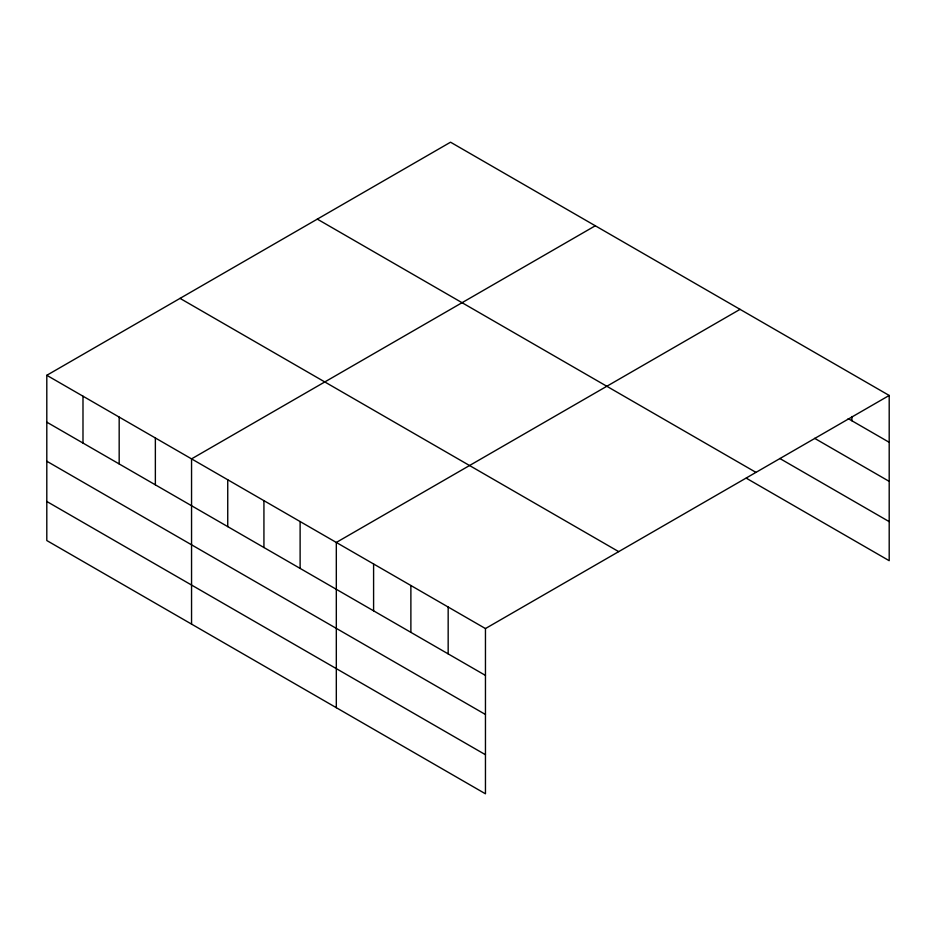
<?xml version="1.0" encoding="UTF-8"?>
<svg xmlns="http://www.w3.org/2000/svg" width="936" height="936" viewBox="0 0 936 936"><rect width="100%" height="100%" fill="white"/><g stroke="black" fill="none" stroke-linecap="round" stroke-linejoin="round"><path stroke-width="1.4" d="M485.456 714.484L485.456 628.559L46.8 375.301L46.8 540.54L485.456 793.798L485.456 714.484L46.8 461.226M746.273 478.179L889.2 560.699L889.2 395.46L450.544 142.202L46.8 375.301M595.308 225.775L191.552 458.874L191.552 624.125M740.06 309.348L336.316 542.447L336.316 707.698M485.456 628.559L889.2 395.46M848.192 418.626L889.2 442.307M814.624 438.329L889.2 481.373M779.828 458.488L889.2 521.633M317.316 219.129L755.96 472.376M180.04 298.373L618.684 551.632M46.8 422.159L485.456 675.406M46.8 501.474L485.456 754.732M851.912 416.52L851.912 420.779M448.168 607.031L448.168 653.89M410.881 585.503L410.881 632.362M373.593 563.975L373.593 610.834M300.117 521.551L300.117 568.409M263.929 500.666L263.929 547.513M227.74 479.77L227.74 526.629M155.364 437.978L155.364 484.836M119.176 417.093L119.176 463.94M82.988 396.197L82.988 443.056"/></g></svg>
